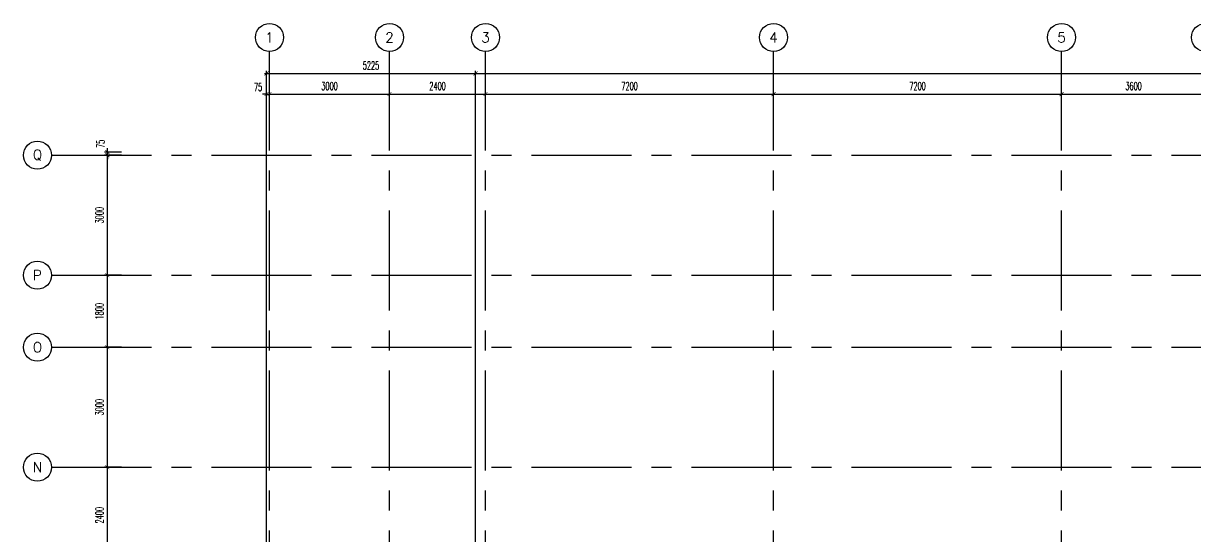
# Model space of a CAD drawing. Extents: x 417819.9 to 417911.9, y 43448 to 43539.2.
# Drawn here: x 417819.91 to 417849.21, y 43526.36 to 43539.19 of the extents above; entities that cross this region are included whole.
import ezdxf
from ezdxf.enums import TextEntityAlignment as Align

# ---------------------------------------------------------------- set-up
doc = ezdxf.new("R2010")
doc.units = 0
doc.header["$MEASUREMENT"] = 0
doc.header["$PDMODE"] = 3
doc.header["$PDSIZE"] = 0.1
doc.linetypes.add('CENTERX2', pattern=[4, 2.5, -0.5, 0.5, -0.5])
doc.layers.get('0').update_dxf_attribs({"color": 11, "linetype": 'CONTINUOUS'})
doc.layers.get('DEFPOINTS').update_dxf_attribs({"color": 11, "linetype": 'CONTINUOUS'})
for name, color, linetype in [('AX', 11, 'CONTINUOUS'), ('AX-CR', 11, 'CONTINUOUS'), ('AX-DIM', 11, 'CONTINUOUS'), ('AX-TXT', 11, 'CONTINUOUS'), ('AXES', 11, 'CENTERX2')]:
    doc.layers.add(name, color=color, linetype=linetype)
doc.styles.add('ROMANS', font='ROMANS.shx', dxfattribs={"width": 0.6})
doc.dimstyles.new('STANDARD in', dxfattribs={"dimtxt": 0.2, "dimasz": 0.1, "dimexe": 0.07, "dimexo": 0.05, "dimgap": 0.1, "dimtad": 1, "dimdec": 0, "dimlfac": 1000, "dimzin": 0, "dimdsep": 46, "dimtxsty": 'ROMANS', "dimblk": 'ARCHTICK', "dimcen": 0.05, "dimdle": 0.05, "dimclrd": 7, "dimclre": 7, "dimclrt": 2, "dimadec": 0, "dimazin": 0, "dimtfac": 1, "dimtdec": 0, "dimtmove": 2, "dimatfit": 3, "dimldrblk": 'ARCHTICK', "dimfxl": 0, "dimtolj": 1, "dimtzin": 0, "dimarcsym": 0})

# ---------------------------------------------------------------- blocks, each defined once
blk = doc.blocks.new('_ARCHTICK')
at = {"color": 0, "linetype": 'ByBlock', "const_width": 0.15}
blk.add_lwpolyline([(-0.5, -0.5), (0.5, 0.5)], dxfattribs=at)
blk = doc.blocks.new('*D139')
at = {"layer": 'AX-DIM', "color": 7, "lineweight": -2}
for p, q in [((417831.157, 43537.937), (417906.573, 43537.937)), ((417831.207, 43525.809), (417831.207, 43538.007)), ((417906.523, 43536.567), (417906.523, 43538.007))]:
    blk.add_line(p, q, dxfattribs=at)
at = {"layer": 'DEFPOINTS', "color": 0}
for p in [(417906.523, 43537.937), (417906.523, 43536.517), (417831.207, 43525.759)]:
    blk.add_point(p, dxfattribs=at)
at = {"layer": 'AX-DIM', "color": 7, "lineweight": -2, "xscale": 0.1, "yscale": 0.1, "zscale": 0.1, "rotation": 180}
blk.add_blockref('_ARCHTICK', (417831.207, 43537.937), dxfattribs=at)
at = {"layer": 'AX-DIM', "color": 7, "lineweight": -2, "xscale": 0.1, "yscale": 0.1, "zscale": 0.1}
blk.add_blockref('_ARCHTICK', (417906.523, 43537.937), dxfattribs=at)
at = {"layer": 'AX-DIM', "color": 2, "insert": (417868.865, 43538.137), "char_height": 0.2, "attachment_point": 5, "style": 'ROMANS'}
blk.add_mtext('\\A1;75316', dxfattribs=at)
blk = doc.blocks.new('*D175')
at = {"layer": 'AX-DIM', "color": 7, "linetype": 'ByBlock', "lineweight": -2}
for p, q in [((417838.607, 43537.423), (417845.907, 43537.423)), ((417838.657, 43537.073), (417838.657, 43537.493)), ((417845.857, 43537.073), (417845.857, 43537.493))]:
    blk.add_line(p, q, dxfattribs=at)
at = {"layer": 'DEFPOINTS', "color": 0, "linetype": 'ByBlock'}
for p in [(417845.857, 43537.423), (417838.657, 43537.023), (417845.857, 43537.023)]:
    blk.add_point(p, dxfattribs=at)
at = {"layer": 'AX-DIM', "color": 7, "linetype": 'ByBlock', "lineweight": -2, "xscale": 0.1, "yscale": 0.1, "zscale": 0.1, "rotation": 180}
blk.add_blockref('_ARCHTICK', (417838.657, 43537.423), dxfattribs=at)
at = {"layer": 'AX-DIM', "color": 7, "linetype": 'ByBlock', "lineweight": -2, "xscale": 0.1, "yscale": 0.1, "zscale": 0.1}
blk.add_blockref('_ARCHTICK', (417845.857, 43537.423), dxfattribs=at)
at = {"layer": 'AX-DIM', "color": 2, "linetype": 'ByBlock', "insert": (417842.257, 43537.623), "char_height": 0.2, "attachment_point": 5, "style": 'ROMANS'}
blk.add_mtext('\\A1;7200', dxfattribs=at)
blk = doc.blocks.new('*D161')
at = {"layer": 'AX-DIM', "color": 7, "lineweight": -2}
for p, q in [((417825.932, 43537.937), (417831.257, 43537.937)), ((417825.982, 43522.464), (417825.982, 43538.007)), ((417831.207, 43525.809), (417831.207, 43538.007))]:
    blk.add_line(p, q, dxfattribs=at)
at = {"layer": 'DEFPOINTS', "color": 0}
for p in [(417831.207, 43537.937), (417831.207, 43525.759), (417825.982, 43522.414)]:
    blk.add_point(p, dxfattribs=at)
at = {"layer": 'AX-DIM', "color": 7, "lineweight": -2, "xscale": 0.1, "yscale": 0.1, "zscale": 0.1, "rotation": 180}
blk.add_blockref('_ARCHTICK', (417825.982, 43537.937), dxfattribs=at)
at = {"layer": 'AX-DIM', "color": 7, "lineweight": -2, "xscale": 0.1, "yscale": 0.1, "zscale": 0.1}
blk.add_blockref('_ARCHTICK', (417831.207, 43537.937), dxfattribs=at)
at = {"layer": 'AX-DIM', "color": 2, "insert": (417828.594, 43538.137), "char_height": 0.2, "attachment_point": 5, "style": 'ROMANS'}
blk.add_mtext('\\A1;5225', dxfattribs=at)
blk = doc.blocks.new('*D142')
at = {"layer": 'AX-DIM', "color": 7, "linetype": 'ByBlock', "lineweight": -2}
for p, q in [((417822.355, 43528.094), (417821.935, 43528.094)), ((417822.005, 43525.644), (417822.005, 43528.144)), ((417822.355, 43525.694), (417821.935, 43525.694))]:
    blk.add_line(p, q, dxfattribs=at)
at = {"layer": 'DEFPOINTS', "color": 0, "linetype": 'ByBlock'}
for p in [(417822.005, 43528.094), (417822.405, 43528.094), (417822.405, 43525.694)]:
    blk.add_point(p, dxfattribs=at)
at = {"layer": 'AX-DIM', "color": 7, "linetype": 'ByBlock', "lineweight": -2, "xscale": 0.1, "yscale": 0.1, "zscale": 0.1}
for p, rotation in [((417822.005, 43528.094), 90), ((417822.005, 43525.694), 270)]:
    blk.add_blockref('_ARCHTICK', p, dxfattribs=dict(at, rotation=rotation))
at = {"layer": 'AX-DIM', "color": 2, "linetype": 'ByBlock', "insert": (417821.805, 43526.894), "char_height": 0.2, "attachment_point": 5, "rotation": 90, "style": 'ROMANS'}
blk.add_mtext('\\A1;2400', dxfattribs=at)
blk = doc.blocks.new('*D180')
at = {"layer": 'AX-DIM', "color": 7, "linetype": 'ByBlock', "lineweight": -2}
for p, q in [((417826.007, 43537.423), (417829.107, 43537.423)), ((417826.057, 43537.073), (417826.057, 43537.493)), ((417829.057, 43537.073), (417829.057, 43537.493))]:
    blk.add_line(p, q, dxfattribs=at)
at = {"layer": 'DEFPOINTS', "color": 0, "linetype": 'ByBlock'}
for p in [(417829.057, 43537.423), (417826.057, 43537.023), (417829.057, 43537.023)]:
    blk.add_point(p, dxfattribs=at)
at = {"layer": 'AX-DIM', "color": 7, "linetype": 'ByBlock', "lineweight": -2, "xscale": 0.1, "yscale": 0.1, "zscale": 0.1, "rotation": 180}
blk.add_blockref('_ARCHTICK', (417826.057, 43537.423), dxfattribs=at)
at = {"layer": 'AX-DIM', "color": 7, "linetype": 'ByBlock', "lineweight": -2, "xscale": 0.1, "yscale": 0.1, "zscale": 0.1}
blk.add_blockref('_ARCHTICK', (417829.057, 43537.423), dxfattribs=at)
at = {"layer": 'AX-DIM', "color": 2, "linetype": 'ByBlock', "insert": (417827.557, 43537.623), "char_height": 0.2, "attachment_point": 5, "style": 'ROMANS'}
blk.add_mtext('\\A1;3000', dxfattribs=at)
blk = doc.blocks.new('*D140')
at = {"layer": 'AX-DIM', "color": 7, "linetype": 'ByBlock', "lineweight": -2}
for p, q in [((417822.355, 43535.894), (417821.935, 43535.894)), ((417822.005, 43532.844), (417822.005, 43535.944)), ((417822.355, 43532.894), (417821.935, 43532.894))]:
    blk.add_line(p, q, dxfattribs=at)
at = {"layer": 'DEFPOINTS', "color": 0, "linetype": 'ByBlock'}
for p in [(417822.005, 43535.894), (417822.405, 43535.894), (417822.405, 43532.894)]:
    blk.add_point(p, dxfattribs=at)
at = {"layer": 'AX-DIM', "color": 7, "linetype": 'ByBlock', "lineweight": -2, "xscale": 0.1, "yscale": 0.1, "zscale": 0.1}
for p, rotation in [((417822.005, 43535.894), 90), ((417822.005, 43532.894), 270)]:
    blk.add_blockref('_ARCHTICK', p, dxfattribs=dict(at, rotation=rotation))
at = {"layer": 'AX-DIM', "color": 2, "linetype": 'ByBlock', "insert": (417821.805, 43534.394), "char_height": 0.2, "attachment_point": 5, "rotation": 90, "style": 'ROMANS'}
blk.add_mtext('\\A1;3000', dxfattribs=at)
blk = doc.blocks.new('AXL')
at = {"layer": 'AX-CR'}
blk.add_circle((-350, 0), 350, dxfattribs=at)
at = {"layer": 'AX-TXT', "style": 'ROMANS'}
blk.add_attdef('AX', text='', height=250, dxfattribs=at).set_placement((-350, 0), align=Align.MIDDLE)
blk = doc.blocks.new('*D141')
at = {"layer": 'AX-DIM', "color": 7, "linetype": 'ByBlock', "lineweight": -2}
for p, q in [((417822.355, 43535.969), (417821.935, 43535.969)), ((417822.355, 43535.894), (417821.935, 43535.894)), ((417822.005, 43535.969), (417822.005, 43536.069)), ((417822.005, 43535.894), (417822.005, 43535.969)), ((417822.005, 43535.894), (417822.005, 43535.794))]:
    blk.add_line(p, q, dxfattribs=at)
at = {"layer": 'DEFPOINTS', "color": 0, "linetype": 'ByBlock'}
for p in [(417822.005, 43535.969), (417822.405, 43535.969), (417822.405, 43535.894)]:
    blk.add_point(p, dxfattribs=at)
at = {"layer": 'AX-DIM', "color": 7, "linetype": 'ByBlock', "lineweight": -2, "xscale": 0.1, "yscale": 0.1, "zscale": 0.1}
for p, rotation in [((417822.005, 43535.969), 270), ((417822.005, 43535.894), 90)]:
    blk.add_blockref('_ARCHTICK', p, dxfattribs=dict(at, rotation=rotation))
at = {"layer": 'AX-DIM', "color": 2, "linetype": 'ByBlock', "insert": (417821.83, 43536.178), "char_height": 0.2, "attachment_point": 5, "rotation": 90, "style": 'ROMANS'}
blk.add_mtext('\\A1;75', dxfattribs=at)
blk = doc.blocks.new('*D181')
at = {"layer": 'AX-DIM', "color": 7, "linetype": 'ByBlock', "lineweight": -2}
for p, q in [((417825.982, 43537.423), (417825.882, 43537.423)), ((417825.982, 43537.073), (417825.982, 43537.493)), ((417825.982, 43537.423), (417826.057, 43537.423)), ((417826.057, 43537.073), (417826.057, 43537.493)), ((417826.057, 43537.423), (417826.157, 43537.423))]:
    blk.add_line(p, q, dxfattribs=at)
at = {"layer": 'DEFPOINTS', "color": 0, "linetype": 'ByBlock'}
for p in [(417826.057, 43537.423), (417825.982, 43537.023), (417826.057, 43537.023)]:
    blk.add_point(p, dxfattribs=at)
at = {"layer": 'AX-DIM', "color": 7, "linetype": 'ByBlock', "lineweight": -2, "xscale": 0.1, "yscale": 0.1, "zscale": 0.1}
blk.add_blockref('_ARCHTICK', (417825.982, 43537.423), dxfattribs=at)
at = {"layer": 'AX-DIM', "color": 7, "linetype": 'ByBlock', "lineweight": -2, "xscale": 0.1, "yscale": 0.1, "zscale": 0.1, "rotation": 180}
blk.add_blockref('_ARCHTICK', (417826.057, 43537.423), dxfattribs=at)
at = {"layer": 'AX-DIM', "color": 2, "linetype": 'ByBlock', "insert": (417825.77, 43537.598), "char_height": 0.2, "attachment_point": 5, "style": 'ROMANS'}
blk.add_mtext('\\A1;75', dxfattribs=at)
blk = doc.blocks.new('AXU')
at = {"layer": 'AX-CR'}
blk.add_circle((0, 350), 350, dxfattribs=at)
at = {"layer": 'AX-TXT', "style": 'ROMANS'}
blk.add_attdef('AX', text='', height=250, dxfattribs=at).set_placement((0, 350), align=Align.MIDDLE)
blk = doc.blocks.new('*D182')
at = {"layer": 'AX-DIM', "color": 7, "linetype": 'ByBlock', "lineweight": -2}
for p, q in [((417831.407, 43537.423), (417838.707, 43537.423)), ((417831.457, 43537.073), (417831.457, 43537.493)), ((417838.657, 43537.073), (417838.657, 43537.493))]:
    blk.add_line(p, q, dxfattribs=at)
at = {"layer": 'DEFPOINTS', "color": 0, "linetype": 'ByBlock'}
for p in [(417838.657, 43537.423), (417831.457, 43537.023), (417838.657, 43537.023)]:
    blk.add_point(p, dxfattribs=at)
at = {"layer": 'AX-DIM', "color": 7, "linetype": 'ByBlock', "lineweight": -2, "xscale": 0.1, "yscale": 0.1, "zscale": 0.1, "rotation": 180}
blk.add_blockref('_ARCHTICK', (417831.457, 43537.423), dxfattribs=at)
at = {"layer": 'AX-DIM', "color": 7, "linetype": 'ByBlock', "lineweight": -2, "xscale": 0.1, "yscale": 0.1, "zscale": 0.1}
blk.add_blockref('_ARCHTICK', (417838.657, 43537.423), dxfattribs=at)
at = {"layer": 'AX-DIM', "color": 2, "linetype": 'ByBlock', "insert": (417835.057, 43537.623), "char_height": 0.2, "attachment_point": 5, "style": 'ROMANS'}
blk.add_mtext('\\A1;7200', dxfattribs=at)
blk = doc.blocks.new('*D183')
at = {"layer": 'AX-DIM', "color": 7, "linetype": 'ByBlock', "lineweight": -2}
for p, q in [((417829.007, 43537.423), (417831.507, 43537.423)), ((417829.057, 43537.073), (417829.057, 43537.493)), ((417831.457, 43537.073), (417831.457, 43537.493))]:
    blk.add_line(p, q, dxfattribs=at)
at = {"layer": 'DEFPOINTS', "color": 0, "linetype": 'ByBlock'}
for p in [(417831.457, 43537.423), (417829.057, 43537.023), (417831.457, 43537.023)]:
    blk.add_point(p, dxfattribs=at)
at = {"layer": 'AX-DIM', "color": 7, "linetype": 'ByBlock', "lineweight": -2, "xscale": 0.1, "yscale": 0.1, "zscale": 0.1, "rotation": 180}
blk.add_blockref('_ARCHTICK', (417829.057, 43537.423), dxfattribs=at)
at = {"layer": 'AX-DIM', "color": 7, "linetype": 'ByBlock', "lineweight": -2, "xscale": 0.1, "yscale": 0.1, "zscale": 0.1}
blk.add_blockref('_ARCHTICK', (417831.457, 43537.423), dxfattribs=at)
at = {"layer": 'AX-DIM', "color": 2, "linetype": 'ByBlock', "insert": (417830.257, 43537.623), "char_height": 0.2, "attachment_point": 5, "style": 'ROMANS'}
blk.add_mtext('\\A1;2400', dxfattribs=at)
blk = doc.blocks.new('*D185')
at = {"layer": 'AX-DIM', "color": 7, "linetype": 'ByBlock', "lineweight": -2}
for p, q in [((417845.807, 43537.423), (417849.507, 43537.423)), ((417845.857, 43537.073), (417845.857, 43537.493)), ((417849.457, 43537.073), (417849.457, 43537.493))]:
    blk.add_line(p, q, dxfattribs=at)
at = {"layer": 'DEFPOINTS', "color": 0, "linetype": 'ByBlock'}
for p in [(417849.457, 43537.423), (417845.857, 43537.023), (417849.457, 43537.023)]:
    blk.add_point(p, dxfattribs=at)
at = {"layer": 'AX-DIM', "color": 7, "linetype": 'ByBlock', "lineweight": -2, "xscale": 0.1, "yscale": 0.1, "zscale": 0.1, "rotation": 180}
blk.add_blockref('_ARCHTICK', (417845.857, 43537.423), dxfattribs=at)
at = {"layer": 'AX-DIM', "color": 7, "linetype": 'ByBlock', "lineweight": -2, "xscale": 0.1, "yscale": 0.1, "zscale": 0.1}
blk.add_blockref('_ARCHTICK', (417849.457, 43537.423), dxfattribs=at)
at = {"layer": 'AX-DIM', "color": 2, "linetype": 'ByBlock', "insert": (417847.657, 43537.623), "char_height": 0.2, "attachment_point": 5, "style": 'ROMANS'}
blk.add_mtext('\\A1;3600', dxfattribs=at)
blk = doc.blocks.new('*D143')
at = {"layer": 'AX-DIM', "color": 7, "linetype": 'ByBlock', "lineweight": -2}
for p, q in [((417822.005, 43528.044), (417822.005, 43531.144)), ((417822.355, 43531.094), (417821.935, 43531.094)), ((417822.355, 43528.094), (417821.935, 43528.094))]:
    blk.add_line(p, q, dxfattribs=at)
at = {"layer": 'DEFPOINTS', "color": 0, "linetype": 'ByBlock'}
for p in [(417822.005, 43531.094), (417822.405, 43531.094), (417822.405, 43528.094)]:
    blk.add_point(p, dxfattribs=at)
at = {"layer": 'AX-DIM', "color": 7, "linetype": 'ByBlock', "lineweight": -2, "xscale": 0.1, "yscale": 0.1, "zscale": 0.1}
for p, rotation in [((417822.005, 43531.094), 90), ((417822.005, 43528.094), 270)]:
    blk.add_blockref('_ARCHTICK', p, dxfattribs=dict(at, rotation=rotation))
at = {"layer": 'AX-DIM', "color": 2, "linetype": 'ByBlock', "insert": (417821.805, 43529.594), "char_height": 0.2, "attachment_point": 5, "rotation": 90, "style": 'ROMANS'}
blk.add_mtext('\\A1;3000', dxfattribs=at)
blk = doc.blocks.new('*D144')
at = {"layer": 'AX-DIM', "color": 7, "linetype": 'ByBlock', "lineweight": -2}
for p, q in [((417822.355, 43532.894), (417821.935, 43532.894)), ((417822.005, 43531.044), (417822.005, 43532.944)), ((417822.355, 43531.094), (417821.935, 43531.094))]:
    blk.add_line(p, q, dxfattribs=at)
at = {"layer": 'DEFPOINTS', "color": 0, "linetype": 'ByBlock'}
for p in [(417822.005, 43532.894), (417822.405, 43532.894), (417822.405, 43531.094)]:
    blk.add_point(p, dxfattribs=at)
at = {"layer": 'AX-DIM', "color": 7, "linetype": 'ByBlock', "lineweight": -2, "xscale": 0.1, "yscale": 0.1, "zscale": 0.1}
for p, rotation in [((417822.005, 43532.894), 90), ((417822.005, 43531.094), 270)]:
    blk.add_blockref('_ARCHTICK', p, dxfattribs=dict(at, rotation=rotation))
at = {"layer": 'AX-DIM', "color": 2, "linetype": 'ByBlock', "insert": (417821.805, 43531.994), "char_height": 0.2, "attachment_point": 5, "rotation": 90, "style": 'ROMANS'}
blk.add_mtext('\\A1;1800', dxfattribs=at)

msp = doc.modelspace()

# ---------------------------------------------------------------- linework, layer by layer
at = {"layer": 'AXES'}
for p, q in [((417826.0566, 43460.01), (417826.0566, 43538.4875)), ((417829.0566, 43460.01), (417829.0566, 43538.4875)), ((417831.4566, 43460.01), (417831.4566, 43538.4875)), ((417838.6566, 43460.01), (417838.6566, 43538.4875)), ((417845.8566, 43460.01), (417845.8566, 43538.4875)), ((417820.6052, 43535.8943), (417889.6966, 43535.8943)), ((417820.6052, 43532.8943), (417911.2163, 43532.8943)), ((417820.6052, 43531.0943), (417889.6966, 43531.0943)), ((417820.6052, 43528.0943), (417889.6966, 43528.0943))]:
    msp.add_line(p, q, dxfattribs=at)

# ---------------------------------------------------------------- block references
at = {"layer": 'AX', "xscale": 0.001000000047497451, "yscale": 0.0009999999892897904, "zscale": 0.001}
for name, p, values in [('AXU', (417826.0566, 43538.4875), {'AX': '1'}), ('AXU', (417829.0566, 43538.4875), {'AX': '2'}), ('AXU', (417831.4566, 43538.4875), {'AX': '3'}), ('AXU', (417838.6566, 43538.4875), {'AX': '4'}), ('AXU', (417845.8566, 43538.4875), {'AX': '5'}), ('AXU', (417849.4566, 43538.4875), {'AX': '6'}), ('AXL', (417820.6052, 43535.8943), {'AX': 'Q'}), ('AXL', (417820.6052, 43532.8943), {'AX': 'P'}), ('AXL', (417820.6052, 43531.0943), {'AX': 'O'}), ('AXL', (417820.6052, 43528.0943), {'AX': 'N'})]:
    msp.add_blockref(name, p, dxfattribs=at).add_auto_attribs(values)

# ---------------------------------------------------------------- dimensions: what is measured, and where the dimension line sits
at = {"layer": 'AX-DIM'}
for base, p1, p2, picture, middle in [((417831.2066, 43537.9373), (417825.9816, 43522.4141), (417831.2066, 43525.7589), '*D161', (417828.5941, 43538.1373)), ((417906.5226, 43537.9373), (417831.2066, 43525.7589), (417906.5226, 43536.5173), '*D139', (417868.8646, 43538.1373))]:
    dim = msp.add_linear_dim(base=base, p1=p1, p2=p2, dimstyle='STANDARD in', dxfattribs=at)
    dim.commit()
    dim.dimension.update_dxf_attribs({"geometry": picture, "text_midpoint": middle})
at = {"layer": 'AX-DIM', "color": 1, "linetype": 'ByBlock'}
dim = msp.add_linear_dim(base=(417826.0566, 43537.4227), p1=(417825.9816, 43537.0227), p2=(417826.0566, 43537.0227), dimstyle='STANDARD in', dxfattribs=at)
dim.commit()
dim.dimension.update_dxf_attribs({"geometry": '*D181', "text_midpoint": (417825.7696, 43537.5977), "dimtype": 160})
for base, p1, p2, picture, middle in [((417829.0566, 43537.4227), (417826.0566, 43537.0227), (417829.0566, 43537.0227), '*D180', (417827.5566, 43537.6227)), ((417831.4566, 43537.4227), (417829.0566, 43537.0227), (417831.4566, 43537.0227), '*D183', (417830.2566, 43537.6227)), ((417838.6566, 43537.4227), (417831.4566, 43537.0227), (417838.6566, 43537.0227), '*D182', (417835.0566, 43537.6227)), ((417845.8566, 43537.4227), (417838.6566, 43537.0227), (417845.8566, 43537.0227), '*D175', (417842.2566, 43537.6227)), ((417849.4566, 43537.4227), (417845.8566, 43537.0227), (417849.4566, 43537.0227), '*D185', (417847.6566, 43537.6227))]:
    dim = msp.add_linear_dim(base=base, p1=p1, p2=p2, dimstyle='STANDARD in', dxfattribs=at)
    dim.commit()
    dim.dimension.update_dxf_attribs({"geometry": picture, "text_midpoint": middle})
at = {"layer": 'AX-DIM', "linetype": 'ByBlock'}
dim = msp.add_linear_dim(base=(417822.0052, 43535.9693), p1=(417822.4052, 43535.8943), p2=(417822.4052, 43535.9693), angle=90, dimstyle='STANDARD in', dxfattribs=at)
dim.commit()
dim.dimension.update_dxf_attribs({"geometry": '*D141', "text_midpoint": (417821.8302, 43536.1781), "dimtype": 160})
for base, p1, p2, picture, middle in [((417822.0052, 43535.8943), (417822.4052, 43532.8943), (417822.4052, 43535.8943), '*D140', (417821.8052, 43534.3943)), ((417822.0052, 43532.8943), (417822.4052, 43531.0943), (417822.4052, 43532.8943), '*D144', (417821.8052, 43531.9943)), ((417822.0052, 43531.0943), (417822.4052, 43528.0943), (417822.4052, 43531.0943), '*D143', (417821.8052, 43529.5943)), ((417822.0052, 43528.0943), (417822.4052, 43525.6943), (417822.4052, 43528.0943), '*D142', (417821.8052, 43526.8943))]:
    dim = msp.add_linear_dim(base=base, p1=p1, p2=p2, angle=90, dimstyle='STANDARD in', dxfattribs=at)
    dim.commit()
    dim.dimension.update_dxf_attribs({"geometry": picture, "text_midpoint": middle})

doc.saveas('drawing.dxf')
